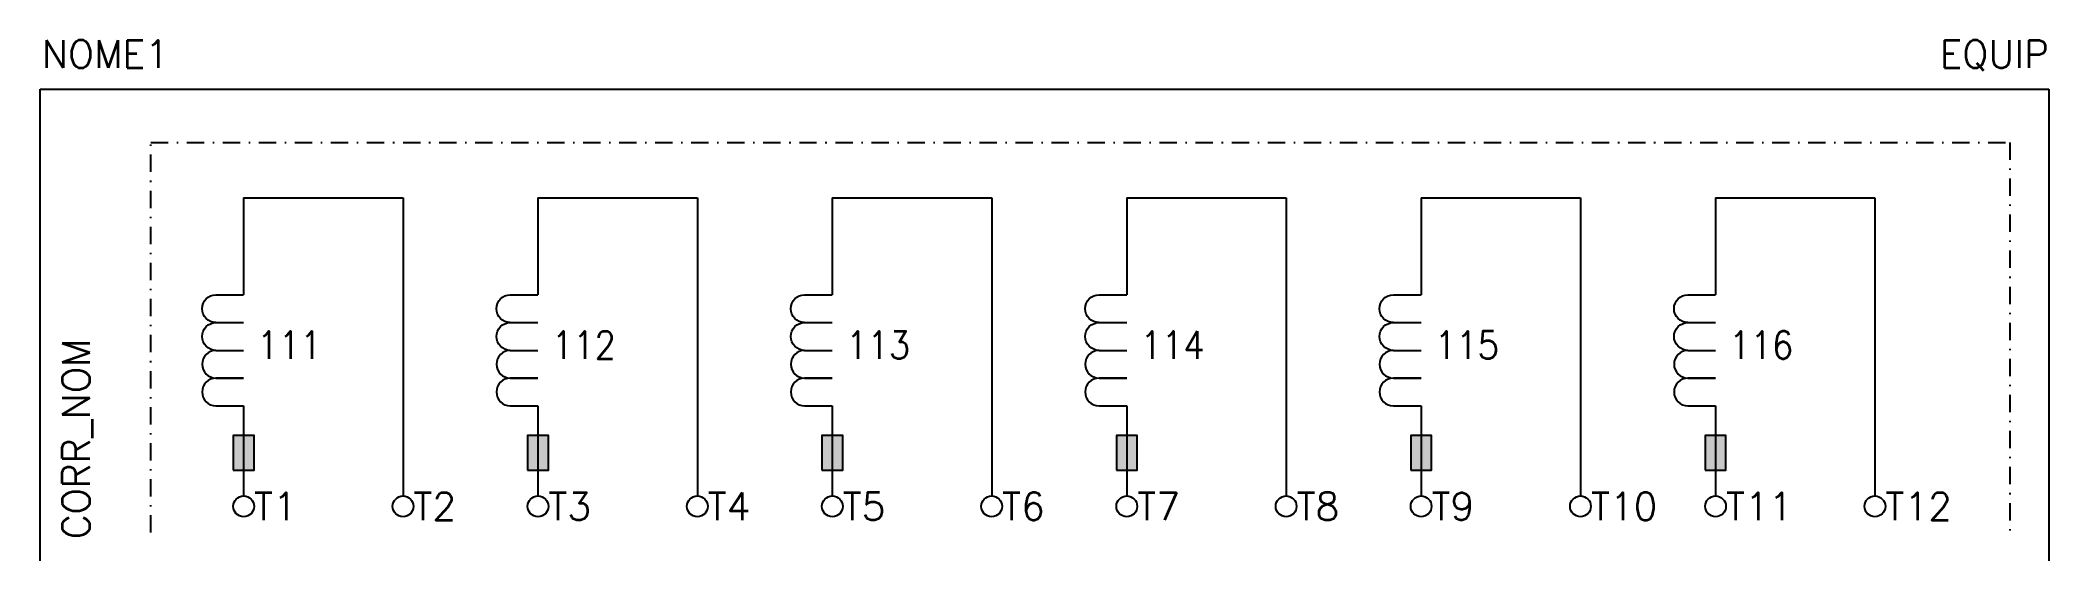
# Model space of a CAD drawing. Extents: x 377 to 522, y 327 to 365.
import ezdxf
from ezdxf.enums import TextEntityAlignment as Align

# ---------------------------------------------------------------- set-up
doc = ezdxf.new("R2010")
doc.units = 0
doc.header["$MEASUREMENT"] = 0
doc.linetypes.add('DASHDOT', pattern=[1, 0.5, -0.25, 0, -0.25])
doc.layers.get('0').update_dxf_attribs({"linetype": 'CONTINUOUS'})
doc.styles.add('ROMANS', font='romans')

# ---------------------------------------------------------------- blocks, each defined once
blk = doc.blocks.new('RETANG')
at = {"color": 0}
blk.add_lwpolyline([(2.5, 0), (2.5, 1.5), (0, 1.5), (0, 0)], close=True, dxfattribs=at)
blk.add_solid([(0, 0), (0, 1.5), (2.5, 0), (2.5, 1.5)], dxfattribs=at)

msp = doc.modelspace()

# ---------------------------------------------------------------- linework, layer by layer
at = {"color": 0}
for p, q in [((377.5, 361.49), (522.45, 361.49)), ((377.5, 327.5), (377.5, 361.49)), ((522.45, 361.49), (522.45, 327.5)), ((392.18, 353.67), (403.68, 353.67)), ((392.18, 353.67), (392.18, 346.67)), ((403.68, 353.67), (403.68, 332.17)), ((413.42, 353.67), (424.92, 353.67)), ((413.42, 353.67), (413.42, 346.67)), ((424.92, 353.67), (424.92, 332.17)), ((434.66, 353.67), (446.16, 353.67)), ((434.66, 353.67), (434.66, 346.67)), ((446.16, 353.67), (446.16, 332.17)), ((455.91, 353.67), (467.41, 353.67)), ((455.91, 353.67), (455.91, 346.67)), ((467.41, 353.67), (467.41, 332.17)), ((477.15, 353.67), (488.65, 353.67)), ((477.15, 353.67), (477.15, 346.67)), ((488.65, 353.67), (488.65, 332.17)), ((498.4, 353.67), (509.9, 353.67)), ((498.4, 353.67), (498.4, 346.67)), ((509.9, 353.67), (509.9, 332.17)), ((392.18, 338.67), (392.18, 332.17)), ((413.42, 338.67), (413.42, 332.17)), ((434.66, 338.67), (434.66, 332.17)), ((455.91, 338.67), (455.91, 332.17)), ((477.15, 338.67), (477.15, 332.17)), ((498.4, 338.67), (498.4, 332.17))]:
    msp.add_line(p, q, dxfattribs=at)
at = {"color": 7, "linetype": 'DASHDOT', "ltscale": 2.5}
for p, q in [((385.48, 357.66), (519.64, 357.66)), ((385.48, 329.53), (385.48, 357.66)), ((519.64, 357.66), (519.64, 329.53))]:
    msp.add_line(p, q, dxfattribs=at)
for p, q in [((390.18, 346.67), (392.18, 346.67)), ((411.42, 346.67), (413.42, 346.67)), ((432.66, 346.67), (434.66, 346.67)), ((453.91, 346.67), (455.91, 346.67)), ((475.15, 346.67), (477.15, 346.67)), ((496.4, 346.67), (498.4, 346.67)), ((390.18, 344.67), (392.18, 344.67)), ((411.42, 344.67), (413.42, 344.67)), ((432.66, 344.67), (434.66, 344.67)), ((453.91, 344.67), (455.91, 344.67)), ((475.15, 344.67), (477.15, 344.67)), ((496.4, 344.67), (498.4, 344.67)), ((390.18, 342.67), (392.18, 342.67)), ((390.18, 342.67), (392.18, 342.67)), ((411.42, 342.67), (413.42, 342.67)), ((411.42, 342.67), (413.42, 342.67)), ((432.66, 342.67), (434.66, 342.67)), ((432.66, 342.67), (434.66, 342.67)), ((453.91, 342.67), (455.91, 342.67)), ((453.91, 342.67), (455.91, 342.67)), ((475.15, 342.67), (477.15, 342.67)), ((475.15, 342.67), (477.15, 342.67)), ((496.4, 342.67), (498.4, 342.67)), ((496.4, 342.67), (498.4, 342.67)), ((390.18, 340.67), (392.18, 340.67)), ((392.18, 340.67), (390.18, 340.67)), ((411.42, 340.67), (413.42, 340.67)), ((413.42, 340.67), (411.42, 340.67)), ((434.66, 340.67), (432.66, 340.67)), ((432.66, 340.67), (434.66, 340.67)), ((453.91, 340.67), (455.91, 340.67)), ((455.91, 340.67), (453.91, 340.67)), ((475.15, 340.67), (477.15, 340.67)), ((477.15, 340.67), (475.15, 340.67)), ((496.4, 340.67), (498.4, 340.67)), ((498.4, 340.67), (496.4, 340.67)), ((390.18, 338.67), (392.18, 338.67)), ((411.42, 338.67), (413.42, 338.67)), ((432.66, 338.67), (434.66, 338.67)), ((453.91, 338.67), (455.91, 338.67)), ((475.15, 338.67), (477.15, 338.67)), ((496.4, 338.67), (498.4, 338.67))]:
    msp.add_line(p, q)
for points in [[(390.18, 344.67, -1), (390.18, 346.67), (392.18, 346.67)], [(411.42, 344.67, -1), (411.42, 346.67), (413.42, 346.67)], [(432.66, 344.67, -1), (432.66, 346.67), (434.66, 346.67)], [(453.91, 344.67, -1), (453.91, 346.67), (455.91, 346.67)], [(475.15, 344.67, -1), (475.15, 346.67), (477.15, 346.67)], [(496.4, 344.67, -1), (496.4, 346.67), (498.4, 346.67)], [(390.18, 342.67, -1), (390.18, 344.67), (392.18, 344.67)], [(411.42, 342.67, -1), (411.42, 344.67), (413.42, 344.67)], [(432.66, 342.67, -1), (432.66, 344.67), (434.66, 344.67)], [(453.91, 342.67, -1), (453.91, 344.67), (455.91, 344.67)], [(475.15, 342.67, -1), (475.15, 344.67), (477.15, 344.67)], [(496.4, 342.67, -1), (496.4, 344.67), (498.4, 344.67)], [(390.18, 340.67, 1), (390.18, 338.67), (392.18, 338.67)], [(411.42, 340.67, 1), (411.42, 338.67), (413.42, 338.67)], [(432.66, 340.67, 1), (432.66, 338.67), (434.66, 338.67)], [(453.91, 340.67, 1), (453.91, 338.67), (455.91, 338.67)], [(475.15, 340.67, 1), (475.15, 338.67), (477.15, 338.67)], [(496.4, 340.67, 1), (496.4, 338.67), (498.4, 338.67)]]:
    msp.add_lwpolyline(points, format="xyb")
for centre in [(392.18, 331.42), (403.68, 331.42), (413.42, 331.42), (424.92, 331.42), (434.66, 331.42), (446.16, 331.42), (455.91, 331.42), (467.41, 331.42), (477.15, 331.42), (488.65, 331.42), (498.4, 331.42), (509.9, 331.42)]:
    msp.add_circle(centre, 0.75)
for centre in [(390.18, 341.67), (411.42, 341.67), (432.66, 341.67), (453.91, 341.67), (475.15, 341.67), (496.4, 341.67)]:
    msp.add_arc(centre, 1, 90, 270)

# ---------------------------------------------------------------- block references
at = {"rotation": 270}
for p in [(391.43, 336.52), (412.67, 336.52), (433.91, 336.52), (455.16, 336.52), (476.4, 336.52), (497.65, 336.52)]:
    msp.add_blockref('RETANG', p, dxfattribs=at)

# ---------------------------------------------------------------- texts
at = {"linetype": 'Continuous', "style": 'ROMANS', "width": 0.9}
for s, p in [('111', (393.16, 343.05)), ('112', (414.41, 343.05)), ('113', (435.65, 343.05)), ('114', (456.9, 343.05)), ('115', (478.14, 343.05)), ('116', (499.38, 343.05))]:
    msp.add_text(s, height=2, dxfattribs=at).set_placement(p, align=Align.MIDDLE_LEFT)
at = {"lineweight": -3, "style": 'ROMANS'}
msp.add_attdef('NOME1', text='', height=2, dxfattribs=at).set_placement((382.2, 364.03), align=Align.MIDDLE_CENTER)
msp.add_attdef('EQUIP', text='', height=2, dxfattribs=at).set_placement((522.45, 364.03), align=Align.MIDDLE_RIGHT)
msp.add_attdef('CORR_NOM', text='', height=2, rotation=90, dxfattribs=at).set_placement((380.09, 329.05), align=Align.MIDDLE_LEFT)
for tag, p in [('T1', (392.93, 331.42)), ('T2', (404.43, 331.42)), ('T3', (414.17, 331.42)), ('T4', (425.67, 331.42)), ('T5', (435.41, 331.42)), ('T6', (446.91, 331.42)), ('T7', (456.66, 331.42)), ('T8', (468.16, 331.42)), ('T9', (477.9, 331.42)), ('T10', (489.4, 331.42)), ('T11', (499.15, 331.42)), ('T12', (510.65, 331.42))]:
    msp.add_attdef(tag, text='', height=2, dxfattribs=at).set_placement(p, align=Align.MIDDLE_LEFT)

doc.saveas('drawing.dxf')
